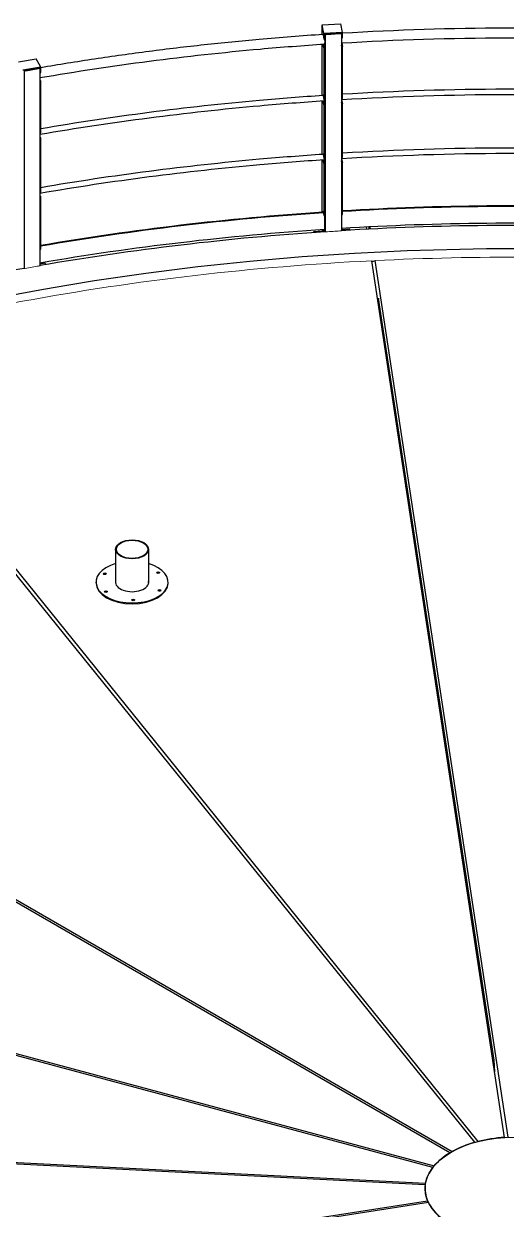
# Model space of a CAD drawing. Header units: millimetres. Extents: x 0 to 89100, y 0 to 63000.
# Drawn here: x 78362 to 80119, y 50454 to 54772 of the extents above; entities that cross this region are included whole.
import ezdxf

# ---------------------------------------------------------------- set-up
doc = ezdxf.new("R2010")
doc.units = ezdxf.units.MM
doc.header["$LTSCALE"] = 150
doc.layers.add('Visible', color=7, linetype='Continuous', lineweight=25)
doc.layers.add('Visible Narrow', color=7, linetype='Continuous', lineweight=18)

msp = doc.modelspace()

# ---------------------------------------------------------------- linework, layer by layer
at = {"layer": 'Visible'}
for p, q in [((79449.18, 54767.8), (79516.28, 54772.06)), ((79455.16, 54736.38), (79449.18, 54767.8)), ((79449.18, 54733.86), (79449.18, 54767.8)), ((79522.26, 54740.63), (79516.28, 54772.06)), ((79452.17, 54731.88), (79455.16, 54716.17)), ((79522.26, 54740.63), (79455.16, 54736.38)), ((79455.16, 54736.38), (79455.16, 54716.17)), ((79455.16, 54716.17), (79457.4, 54716.31)), ((79520.02, 54738.66), (79457.4, 54734.68)), ((79457.4, 54734.68), (79457.4, 54716.31)), ((79458.89, 54734.78), (79459.3, 54732.63)), ((79466.01, 54733.05), (79459.3, 54732.63)), ((79459.3, 54732.63), (79459.3, 54013.86)), ((79461.13, 54734.92), (79461.29, 54734.06)), ((79465.76, 54734.34), (79461.29, 54734.06)), ((79511.98, 54737.27), (79465.76, 54734.34)), ((79466.01, 54733.05), (79512.23, 54735.98)), ((79511.98, 54737.27), (79516.46, 54737.56)), ((79512.23, 54735.98), (79518.94, 54736.41)), ((79513.23, 54738.23), (79513.32, 54737.36)), ((79516.29, 54738.42), (79516.46, 54737.56)), ((79518.53, 54738.56), (79518.94, 54736.41)), ((79518.94, 54736.41), (79518.94, 54017.68)), ((79518.94, 54725.97), (79520.02, 54720.28)), ((79520.02, 54720.28), (79520.02, 54738.66)), ((79520.02, 54720.28), (79522.26, 54720.43)), ((79522.26, 54720.43), (79522.26, 54740.63)), ((79449.18, 54511.48), (79449.18, 54697.55)), ((79455.16, 54684.33), (79452.6, 54697.78)), ((79454.84, 54697.93), (79457.4, 54684.47)), ((79457.4, 54684.47), (79455.16, 54684.33)), ((79455.16, 54684.33), (79455.16, 54495.1)), ((79457.4, 54684.47), (79457.4, 54495.25)), ((79520.02, 54688.44), (79518.94, 54694.13)), ((79519.7, 54702.04), (79522.26, 54688.58)), ((79522.26, 54688.58), (79520.02, 54688.44)), ((79520.02, 54499.22), (79520.02, 54688.44)), ((79522.26, 54499.36), (79522.26, 54688.58)), ((78343.43, 54633.08), (78408.01, 54644.42)), ((78423.95, 54614.18), (78408.01, 54644.42)), ((78423.95, 54614.18), (78359.38, 54602.84)), ((78421.8, 54611.97), (78361.53, 54601.38)), ((78362.96, 54601.63), (78364.06, 54599.56)), ((78370.51, 54600.69), (78364.06, 54599.56)), ((78364.06, 54599.56), (78364.06, 53880.21)), ((78365.12, 54602.01), (78365.55, 54601.18)), ((78369.86, 54601.94), (78365.55, 54601.18)), ((78414.34, 54609.75), (78369.86, 54601.94)), ((78370.51, 54600.69), (78415, 54608.51)), ((78410.21, 54609.93), (78410.46, 54609.07)), ((78414.34, 54609.75), (78418.65, 54610.51)), ((78415, 54608.51), (78421.46, 54609.64)), ((78418.21, 54611.34), (78418.65, 54610.51)), ((78420.36, 54611.72), (78421.46, 54609.64)), ((78421.46, 54609.64), (78421.46, 53890.32)), ((78421.46, 54594.25), (78421.8, 54593.6)), ((78421.8, 54593.6), (78421.8, 54611.97)), ((78421.8, 54593.6), (78423.95, 54593.97)), ((78423.95, 54593.97), (78423.95, 54614.18)), ((78421.46, 54566.87), (78423.95, 54562.13)), ((78421.8, 54561.75), (78421.46, 54562.4)), ((78423.95, 54562.13), (78421.8, 54561.75)), ((78421.8, 54372.53), (78421.8, 54561.75)), ((78423.95, 54372.91), (78423.95, 54562.13)), ((79452.17, 54510.81), (79455.16, 54495.1)), ((79518.94, 54504.9), (79520.02, 54499.22)), ((79520.02, 54499.22), (79522.26, 54499.36)), ((79449.18, 54297.15), (79449.18, 54491.26)), ((79455.16, 54476.73), (79452.36, 54491.48)), ((79454.59, 54491.63), (79457.4, 54476.88)), ((79455.16, 54495.1), (79457.4, 54495.25)), ((79457.4, 54476.88), (79455.16, 54476.73)), ((79455.16, 54476.73), (79455.16, 54280.77)), ((79457.4, 54476.88), (79457.4, 54280.92)), ((79520.02, 54480.85), (79518.94, 54486.53)), ((79519.45, 54495.74), (79522.26, 54480.99)), ((79522.26, 54480.99), (79520.02, 54480.85)), ((79520.02, 54284.89), (79520.02, 54480.85)), ((79522.26, 54285.03), (79522.26, 54480.99)), ((78421.46, 54373.18), (78421.8, 54372.53)), ((78421.8, 54372.53), (78423.95, 54372.91)), ((78421.46, 54359.27), (78423.95, 54354.54)), ((78421.8, 54354.16), (78421.46, 54354.81)), ((78423.95, 54354.54), (78421.8, 54354.16)), ((78421.8, 54158.2), (78421.8, 54354.16)), ((78423.95, 54158.58), (78423.95, 54354.54)), ((79452.17, 54296.48), (79455.16, 54280.77)), ((79518.94, 54290.57), (79520.02, 54284.89)), ((79519.45, 54281.41), (79522.26, 54266.66)), ((79520.02, 54284.89), (79522.26, 54285.03)), ((79449.18, 54085.36), (79449.18, 54276.93)), ((79455.16, 54262.4), (79452.36, 54277.15)), ((79454.59, 54277.3), (79457.4, 54262.54)), ((79455.16, 54280.77), (79457.4, 54280.92)), ((79457.4, 54262.54), (79455.16, 54262.4)), ((79455.16, 54262.4), (79455.16, 54073.18)), ((79457.4, 54262.54), (79457.4, 54073.32)), ((79520.02, 54266.52), (79518.94, 54272.2)), ((79522.26, 54266.66), (79520.02, 54266.52)), ((79520.02, 54077.29), (79520.02, 54266.52)), ((79522.26, 54077.44), (79522.26, 54266.66)), ((78421.46, 54158.85), (78421.8, 54158.2)), ((78421.8, 54158.2), (78423.95, 54158.58)), ((78421.46, 54144.94), (78423.95, 54140.21)), ((78421.8, 54139.83), (78421.46, 54140.48)), ((78423.95, 54140.21), (78421.8, 54139.83)), ((78421.8, 53950.61), (78421.8, 54139.83)), ((78423.95, 53950.98), (78423.95, 54140.21)), ((79452.13, 54085.55), (79452.13, 54089.11)), ((79452.13, 54089.11), (79455.16, 54073.18)), ((79455.16, 54073.18), (79457.4, 54073.32)), ((79456.84, 54073.29), (79456.84, 54019.88)), ((79518.94, 54082.98), (79520.02, 54077.29)), ((79520.02, 54077.29), (79522.26, 54077.44)), ((79454.87, 54022.32), (79456.43, 54014.13)), ((79456.84, 54019.88), (79456.36, 54022.42)), ((79519.73, 54026.43), (79521.28, 54018.27)), ((79548.25, 54023.5), (79520.62, 54021.75)), ((79548.93, 54019.91), (79548.25, 54023.5)), ((79611.63, 54023.35), (79610.4, 54031.48)), ((79620.31, 54023.8), (79620.31, 54031.99)), ((79622.35, 54032.09), (79623.58, 54023.96)), ((79418.53, 54015.28), (79449.09, 54017.21)), ((79419.23, 54011.57), (79418.53, 54015.28)), ((79418.53, 54015.28), (79418.53, 54013.44)), ((79418.89, 54011.55), (79418.53, 54013.44)), ((79450.87, 54017.33), (79449.09, 54017.21)), ((79451.55, 54013.8), (79449.99, 54021.99)), ((79454.19, 54013.98), (79452.63, 54022.17)), ((79519.04, 54018.13), (79518.94, 54018.68)), ((78421.46, 53951.26), (78421.8, 53950.61)), ((78421.8, 53950.61), (78423.95, 53950.98)), ((78439.89, 53899.31), (78421.46, 53896.07)), ((78442.36, 53894.63), (78439.89, 53899.31)), ((80112.87, 50715.6), (79629.01, 53908.65)), ((79640.97, 53909.25), (80124.82, 50716.2)), ((78421.46, 53891.42), (78421.64, 53891.07)), ((79654.22, 53772.8), (79651.44, 53760.6)), ((80074.8, 50997.33), (79654.22, 53772.8)), ((79662.54, 53717.9), (79657.88, 53718.13)), ((80004.76, 50697.63), (77658.24, 53602.93)), ((77669.11, 53605.86), (80015.64, 50700.55)), ((79753.71, 53085.72), (79753.71, 53116.23)), ((79758.2, 53056.09), (79758.2, 53086.59)), ((79913.82, 50659.39), (75987.69, 52926.14)), ((75996.18, 52931.04), (79922.3, 50664.29)), ((78696.73, 52857.54), (78696.73, 52734.25)), ((78816.73, 52857.54), (78816.73, 52734.25)), ((78625.48, 52735.07), (78625.48, 52738.13)), ((78887.98, 52735.07), (78887.98, 52738.13)), ((75558.27, 51768.85), (79856.08, 50611.78)), ((79851.01, 50605.5), (75558.27, 51761.21)), ((80076.6, 50954.93), (80074.8, 50997.33)), ((79823.91, 50542.47), (76090.56, 50731.04)), ((76091.61, 50737.94), (79824.95, 50549.37)), ((80004.76, 50697.6), (80004.76, 50697.63)), ((80015.64, 50700.55), (80015.64, 50700.53)), ((80112.87, 50715.57), (80112.87, 50715.6)), ((79913.82, 50659.36), (79913.82, 50659.39)), ((79922.3, 50664.29), (79922.3, 50664.26)), ((79856.08, 50611.78), (79856.08, 50611.73)), ((79851.01, 50605.45), (79851.01, 50605.5)), ((79823.18, 50529.62), (79823.18, 50526.77)), ((79823.91, 50542.15), (79823.91, 50542.47)), ((79824.95, 50549.37), (79824.95, 50549.16)), ((74738.73, 49696.53), (79832.68, 50484.57)), ((79832.68, 50484.57), (79832.68, 50477.4)), ((79835.79, 50477.88), (74744.2, 49690.21))]:
    msp.add_line(p, q, dxfattribs=at)
for centre, major_axis, ratio, start_param, end_param in [((79452.17, 54715.96), (-1.23, 19.46), 0.089163, 5.6648751, 6.6704533), ((79455.74, 54717.06), (1.23, -19.46), 0.089163, 1.4253812, 1.6277049), ((79455.74, 54717.06), (1.23, -19.46), 0.089163, 6.0623823, 6.7627764), ((79452.17, 54501.63), (-0.71, 11.23), 0.089163, 5.6648751, 6.7529116), ((79455.74, 54502.73), (0.71, -11.23), 0.089163, 6.0724169, 6.5440361), ((79452.17, 54287.3), (-0.71, 11.23), 0.089163, 5.6648751, 6.7529116), ((79455.74, 54288.4), (0.71, -11.23), 0.089163, 6.0724169, 6.5440361), ((80143.81, 50568.5), (5871.17, 6.59), 0.5763143, 1.0735408, 2.1326906), ((80147.07, 50612.29), (-6055.87, 0), 0.5773503, 4.6416964, 4.8157481), ((80147.07, 50612.29), (-6052.12, 0), 0.5773503, 4.6416526, 4.8158124), ((80147.07, 50612.29), (-6055.87, 0), 0.5773503, 4.8272866, 5.0009129), ((80147.07, 50612.29), (-6052.12, 0), 0.5773503, 4.82729, 5.0010968), ((80147.07, 50551.05), (-6052.12, 0), 0.5773503, 4.8266856, 5.001527), ((80147.07, 50551.05), (-6052.12, 0), 0.5773503, 4.6410808, 4.8163636), ((80143.81, 50567.25), (6021.16, 6.75), 0.5763143, 1.4979306, 1.674116), ((80143.81, 50567.25), (6021.16, 6.75), 0.5763143, 1.6840953, 1.8602522), ((80143.84, 50536.01), (5870.77, 6.59), 0.5763143, 1.6559125, 1.6578891), ((80143.81, 50567.25), (6021.16, 6.75), 0.5763143, 1.8702785, 2.0463805), ((78756.73, 52738.13), (-131.25, 0), 0.5773503, 5.1871691, 10.5207942), ((78851.86, 52769.74), (-5.25, 0), 0.5773503, 3.671063, 5.753715), ((78756.73, 52735.07), (131.25, 0), 0.5773503, 3.1415927, 6.2831853), ((78657.16, 52765.3), (-5.25, 0), 0.5773503, 3.671063, 5.753715), ((78756.73, 52738.13), (60.37, 0), 0.5773503, 3.0300792, 6.3946987), ((78756.73, 52735.07), (-60.37, 0), 0.5773503, 6.1716719, 6.2392515), ((78756.73, 52735.07), (60.37, 0), 0.5773503, 0.0439338, 0.1115134), ((78661.59, 52700.4), (-5.25, 0), 0.5773503, 3.671063, 5.753715), ((78856.3, 52704.84), (-5.25, 0), 0.5773503, 3.671063, 5.753715), ((78761.16, 52670.17), (-5.25, 0), 0.5773503, 3.671063, 5.753715), ((80147.07, 50348.97), (-6187.5, 0), 0.5773503, 6.0985564, 9.6081897), ((80147.07, 50529.62), (323.93, 0), 0.5773503, 2.0256522, 2.337671), ((80147.07, 50529.62), (323.93, 0), 0.5773503, 1.6765863, 1.9886051), ((80147.07, 50529.62), (323.93, 0), 0.5773503, 2.374718, 2.6867368), ((80147.07, 50529.62), (-323.93, 0), 0.5773503, 5.8653765, 6.1773953), ((80147.07, 50529.62), (-323.93, 0), 0.5773503, 6.2144424, 6.5264612), ((80147.07, 50529.62), (-323.93, 0), 0.5773503, 0.2803229, 0.5923417)]:
    msp.add_ellipse(centre, major_axis=major_axis, ratio=ratio, start_param=start_param, end_param=end_param, dxfattribs=at)
for centre, major_axis in [((78756.73, 52857.54), (-60, 0)), ((78756.73, 52857.54), (-57.07, 0)), ((78657.16, 52768.36), (-5.25, 0)), ((78851.86, 52772.8), (5.25, 0)), ((78661.59, 52703.46), (-5.25, 0)), ((78856.3, 52707.9), (5.25, 0)), ((78761.16, 52673.23), (-5.25, 0)), ((80147.07, 50529.62), (-323.89, 0))]:
    msp.add_ellipse(centre, major_axis=major_axis, ratio=0.5773503, dxfattribs=at)
for points, knots in [([(79522.26, 54738.49), (79720.07, 54750.31), (79918.88, 54756.51), (80270.21, 54757.5), (80422.72, 54754.6), (80574.82, 54748.39)], [4.53974854, 4.53974854, 4.53974854, 4.53974854, 4.63808557, 4.63808557, 4.71348776, 4.71348776, 4.71348776, 4.71348776]), ([(78423.95, 54612.86), (78489.1, 54624), (78554.58, 54634.51), (78686.24, 54654.28), (78752.44, 54663.53), (78885.33, 54680.75), (78952.03, 54688.71), (79085.7, 54703.31), (79152.67, 54709.96), (79296.9, 54722.84), (79374.2, 54728.86), (79451.68, 54734.03)], [4.35494218, 4.35494218, 4.35494218, 4.35494218, 4.38853787, 4.38853787, 4.42220989, 4.42220989, 4.4558822, 4.4558822, 4.48947876, 4.48947876, 4.52804614, 4.52804614, 4.52804614, 4.52804614]), ([(79518.94, 54702), (79717.87, 54713.99), (79917.83, 54720.29), (80271.44, 54721.27), (80425.07, 54718.32), (80578.28, 54712)], [4.53883727, 4.53883727, 4.53883727, 4.53883727, 4.63808557, 4.63808557, 4.71430512, 4.71430512, 4.71430512, 4.71430512]), ([(78421.46, 54575.68), (78684.13, 54620.85), (78952.15, 54655.69), (79300.92, 54686.83), (79379.03, 54692.9), (79457.32, 54698.09)], [4.35345769, 4.35345769, 4.35345769, 4.35345769, 4.48947876, 4.48947876, 4.52858392, 4.52858392, 4.52858392, 4.52858392]), ([(78423.95, 54390.39), (78685.07, 54435.08), (78951.4, 54469.6), (79297.47, 54500.5), (79374.65, 54506.52), (79451.99, 54511.67)], [4.35470945, 4.35470945, 4.35470945, 4.35470945, 4.48947876, 4.48947876, 4.52800842, 4.52800842, 4.52800842, 4.52800842]), ([(79518.94, 54495.7), (79717.86, 54507.69), (79917.81, 54513.98), (80271.42, 54514.97), (80425.06, 54512.02), (80578.28, 54505.7)], [4.53891755, 4.53891755, 4.53891755, 4.53891755, 4.63808557, 4.63808557, 4.71425027, 4.71425027, 4.71425027, 4.71425027]), ([(79522.26, 54516.12), (79720.07, 54527.95), (79918.89, 54534.16), (80270.23, 54535.14), (80422.73, 54532.24), (80574.82, 54526.03)], [4.53966912, 4.53966912, 4.53966912, 4.53966912, 4.63808557, 4.63808557, 4.71354187, 4.71354187, 4.71354187, 4.71354187]), ([(78421.46, 54369.49), (78683.91, 54414.58), (78951.69, 54449.37), (79300.21, 54480.49), (79378.34, 54486.57), (79456.64, 54491.76)], [4.35369223, 4.35369223, 4.35369223, 4.35369223, 4.48947876, 4.48947876, 4.5285593, 4.5285593, 4.5285593, 4.5285593]), ([(78423.95, 54176.06), (78685.07, 54220.75), (78951.4, 54255.27), (79297.47, 54286.17), (79374.65, 54292.19), (79451.99, 54297.34)], [4.35470945, 4.35470945, 4.35470945, 4.35470945, 4.48947876, 4.48947876, 4.52800842, 4.52800842, 4.52800842, 4.52800842]), ([(79518.94, 54281.37), (79717.86, 54293.36), (79917.81, 54299.65), (80271.42, 54300.64), (80425.06, 54297.69), (80578.28, 54291.37)], [4.53891755, 4.53891755, 4.53891755, 4.53891755, 4.63808557, 4.63808557, 4.71425027, 4.71425027, 4.71425027, 4.71425027]), ([(79522.26, 54301.79), (79720.07, 54313.62), (79918.89, 54319.83), (80270.23, 54320.81), (80422.73, 54317.91), (80574.82, 54311.7)], [4.53966912, 4.53966912, 4.53966912, 4.53966912, 4.63808557, 4.63808557, 4.71354187, 4.71354187, 4.71354187, 4.71354187]), ([(78421.46, 54155.16), (78683.91, 54200.25), (78951.69, 54235.04), (79300.21, 54266.16), (79378.34, 54272.24), (79456.64, 54277.43)], [4.35369223, 4.35369223, 4.35369223, 4.35369223, 4.48947876, 4.48947876, 4.5285593, 4.5285593, 4.5285593, 4.5285593])]:
    msp.add_open_spline(points, degree=3, knots=knots, dxfattribs=at)
msp.add_open_spline([(79461.18, 54734.65), (79478.53, 54735.79), (79495.89, 54736.89), (79513.26, 54737.94)], degree=3, dxfattribs=at)
at = {"layer": 'Visible Narrow'}
for p, q in [((79465.78, 54734.28), (79466, 54733.12)), ((79512.22, 54736.05), (79512, 54737.21)), ((78369.89, 54601.87), (78370.48, 54600.75)), ((78414.97, 54608.57), (78414.38, 54609.69)), ((79459.21, 54014.31), (79459.3, 54013.86)), ((79640.97, 53909.25), (79640.97, 53906.61)), ((78363.7, 53880.88), (78364.06, 53880.21))]:
    msp.add_line(p, q, dxfattribs=at)
for points, knots in [([(79457.63, 54714.35), (79457.67, 54713.61), (79457.71, 54712.88), (79457.78, 54711.12), (79457.82, 54709.96), (79457.87, 54707.73), (79457.89, 54706.67), (79457.89, 54704.85), (79457.87, 54703.91), (79457.82, 54702.23), (79457.78, 54701.49), (79457.71, 54700.52), (79457.67, 54700.16), (79457.63, 54699.84)], [5.9820883, 5.9820883, 5.9820883, 5.9820883, 6.2589655, 6.2589655, 6.7060294, 6.7060294, 7.1530932, 7.1530932, 7.6001584, 7.6001584, 8.0472236, 8.0472236, 8.3240982, 8.3240982, 8.3240982, 8.3240982]), ([(79457, 54495.22), (79457, 54494.99), (79457, 54494.76), (79456.97, 54494.07), (79456.95, 54493.66), (79456.9, 54492.99), (79456.87, 54492.68), (79456.78, 54492.19), (79456.74, 54492.01), (79456.69, 54491.9), (79456.68, 54491.9), (79456.68, 54491.9)], [4.11639072, 4.11639072, 4.11639072, 4.11639072, 4.23279967, 4.23279967, 4.48178552, 4.48178552, 4.73077295, 4.73077295, 4.97976037, 4.97976037, 4.98773719, 4.98773719, 4.98773719, 4.98773719]), ([(79457, 54280.89), (79457, 54280.66), (79457, 54280.43), (79456.97, 54279.74), (79456.95, 54279.32), (79456.9, 54278.66), (79456.87, 54278.35), (79456.78, 54277.86), (79456.74, 54277.68), (79456.69, 54277.57), (79456.68, 54277.57), (79456.68, 54277.56)], [4.11639072, 4.11639072, 4.11639072, 4.11639072, 4.23279967, 4.23279967, 4.48178552, 4.48178552, 4.73077295, 4.73077295, 4.97976037, 4.97976037, 4.98773719, 4.98773719, 4.98773719, 4.98773719]), ([(79459.3, 54013.86), (79460.11, 54013.91), (79460.91, 54013.96), (79470.68, 54014.59), (79479.65, 54015.16), (79496.89, 54016.26), (79505.16, 54016.79), (79515.27, 54017.44), (79517.11, 54017.56), (79518.94, 54017.68)], [4.7050171, 4.7050171, 4.7050171, 4.7050171, 5.0301221, 5.0301221, 8.6365597, 8.6365597, 11.9670581, 11.9670581, 12.7050304, 12.7050304, 12.7050304, 12.7050304]), ([(79629.01, 53908.65), (79197.23, 53886.71), (78770.77, 53837.21), (78122.36, 53717.63), (77892.46, 53665.8), (77669.11, 53605.86)], [26.9727965, 26.9727965, 26.9727965, 26.9727965, 200.5187404, 200.5187404, 299.2483727, 299.2483727, 299.2483727, 299.2483727]), ([(81661.65, 53806.46), (81364.56, 53852.37), (81061.46, 53884.76), (80384.7, 53925.67), (80011.62, 53927.65), (79640.97, 53909.25)], [59.0441943, 59.0441943, 59.0441943, 59.0441943, 182.2445809, 182.2445809, 331.2299451, 331.2299451, 331.2299451, 331.2299451]), ([(78364.06, 53880.21), (78364.95, 53880.37), (78365.85, 53880.53), (78375.4, 53882.21), (78384.05, 53883.73), (78400.67, 53886.66), (78408.64, 53888.06), (78418.23, 53889.75), (78419.84, 53890.04), (78421.46, 53890.32)], [4.7050167, 4.7050167, 4.7050167, 4.7050167, 5.0808585, 5.0808585, 8.6966506, 8.6966506, 12.0297964, 12.0297964, 12.7050286, 12.7050286, 12.7050286, 12.7050286])]:
    msp.add_open_spline(points, degree=3, knots=knots, dxfattribs=at)

doc.saveas('drawing.dxf')
